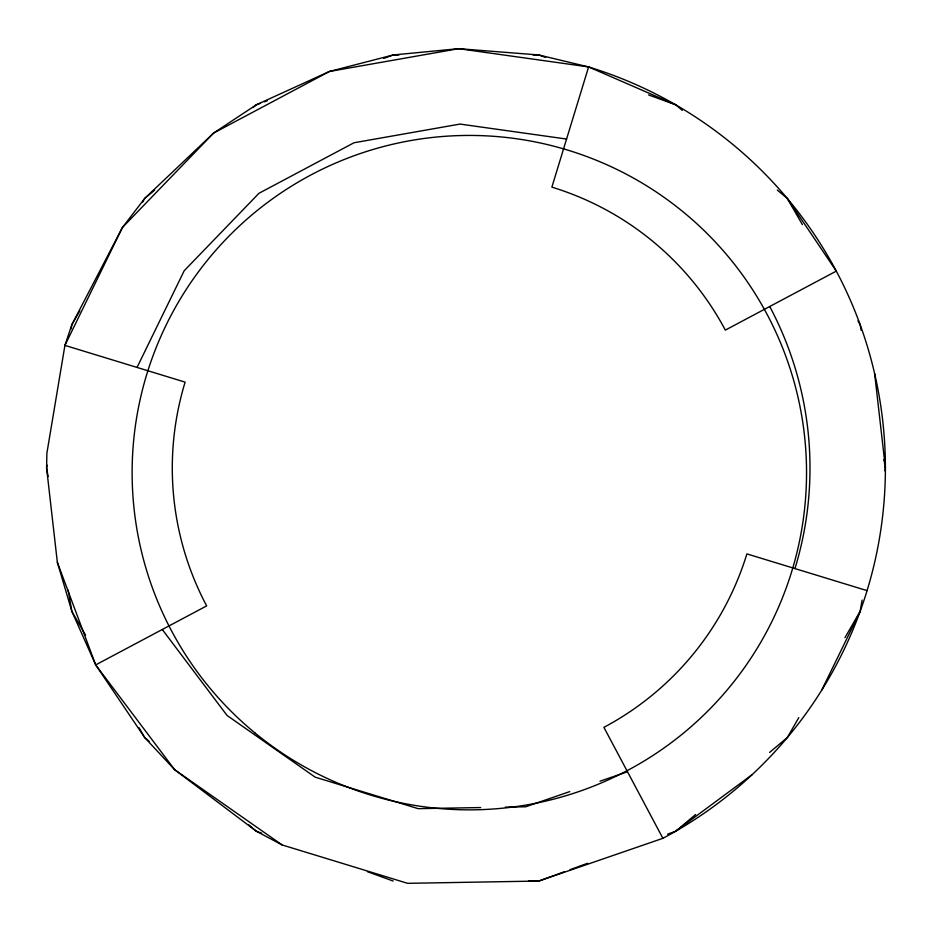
<?xml version="1.0" encoding="UTF-8"?>
<svg xmlns="http://www.w3.org/2000/svg" width="932" height="932" viewBox="0 0 932 932"><rect width="100%" height="100%" fill="white"/><g stroke="black" fill="none" stroke-linecap="round" stroke-linejoin="round"><path stroke-width="1.4" d="M47.101 465.173L46.6 468.004L57.353 562.357L71.892 611.45L95.693 664.9L144.716 737.596L174.657 769.704L256.3 831.216L282.151 844.963L407.633 883.326L538.824 881.043L662.897 838.322A419.4 419.4 0 0 0 588.616 66.941L538.824 54.976L458.684 48.674L393.176 54.976L329.462 71.461L256.3 104.803L213.603 133.066L144.716 198.423L122.453 227.455L71.892 324.569L64.925 345.388L46.856 453.371L46.6 468.004L48.103 476.532M71.147 328.821L71.892 324.569L79.826 310.822M821.674 690.263L860.108 611.45L862.112 600.091M884.899 470.846L885.4 468.004L874.647 373.662M682.329 110.36L675.7 104.803L588.616 66.929L551.872 187.134A293.708 293.708 0 0 1 725.329 330.114L836.307 271.107L787.284 198.423L777.335 190.081M137.039 367.441L184.221 270.711L258.98 193.285L354.009 142.759L460 124.073L566.574 139.054M142.561 202.174L144.716 198.423L154.665 190.081M798.817 717.617L787.284 737.596L769.599 752.427M844.963 637.674L860.108 611.45M252.991 107.576L256.3 104.803L260.366 103.324M667.568 834.175L675.7 831.216L695.587 814.533M675.7 831.216L752.031 774.737M57.353 562.357L95.693 664.9L206.671 605.893A293.708 293.708 0 0 1 185.119 382.132L64.925 345.388L122.453 227.455L213.603 133.066L329.462 71.461L458.684 48.674L588.616 66.929M264.432 101.833L267.146 100.854M383.681 58.436L393.176 54.976L398.943 54.976M564.571 871.665L538.824 881.043L528.735 881.043M570 869.696L587.614 863.277M569.732 791.618L525.73 806.774L505.377 807.124M599.987 781.202L627.492 771.731M480.656 807.555L418.13 808.65L315.202 777.183L227.047 715.45L162.273 629.496M533.057 54.976L538.824 54.976L545.604 57.446M867.075 590.632L746.882 553.888A293.708 293.708 0 0 1 603.889 727.344L662.897 838.322M648.602 94.936L675.7 104.803M261.717 833.196L256.3 831.216L248.564 824.727M367.429 871.665L393.176 881.043M282.151 844.963L174.657 769.704L95.693 664.9M149.143 741.301L144.716 737.596L138.95 727.601M787.284 198.423L802.417 224.647M857.941 320.818L860.108 324.569L861.11 330.243M85.593 635.181L71.892 611.45L68.141 590.154M883.897 459.488L885.4 468.004M769.727 306.512A343.99 343.99 0 0 1 794.961 568.578M254.844 732.843A337.209 337.209 0 0 0 801.916 528.293A337.209 337.209 0 0 0 351.236 156.786A337.209 337.209 0 0 0 254.844 732.843"/></g></svg>
